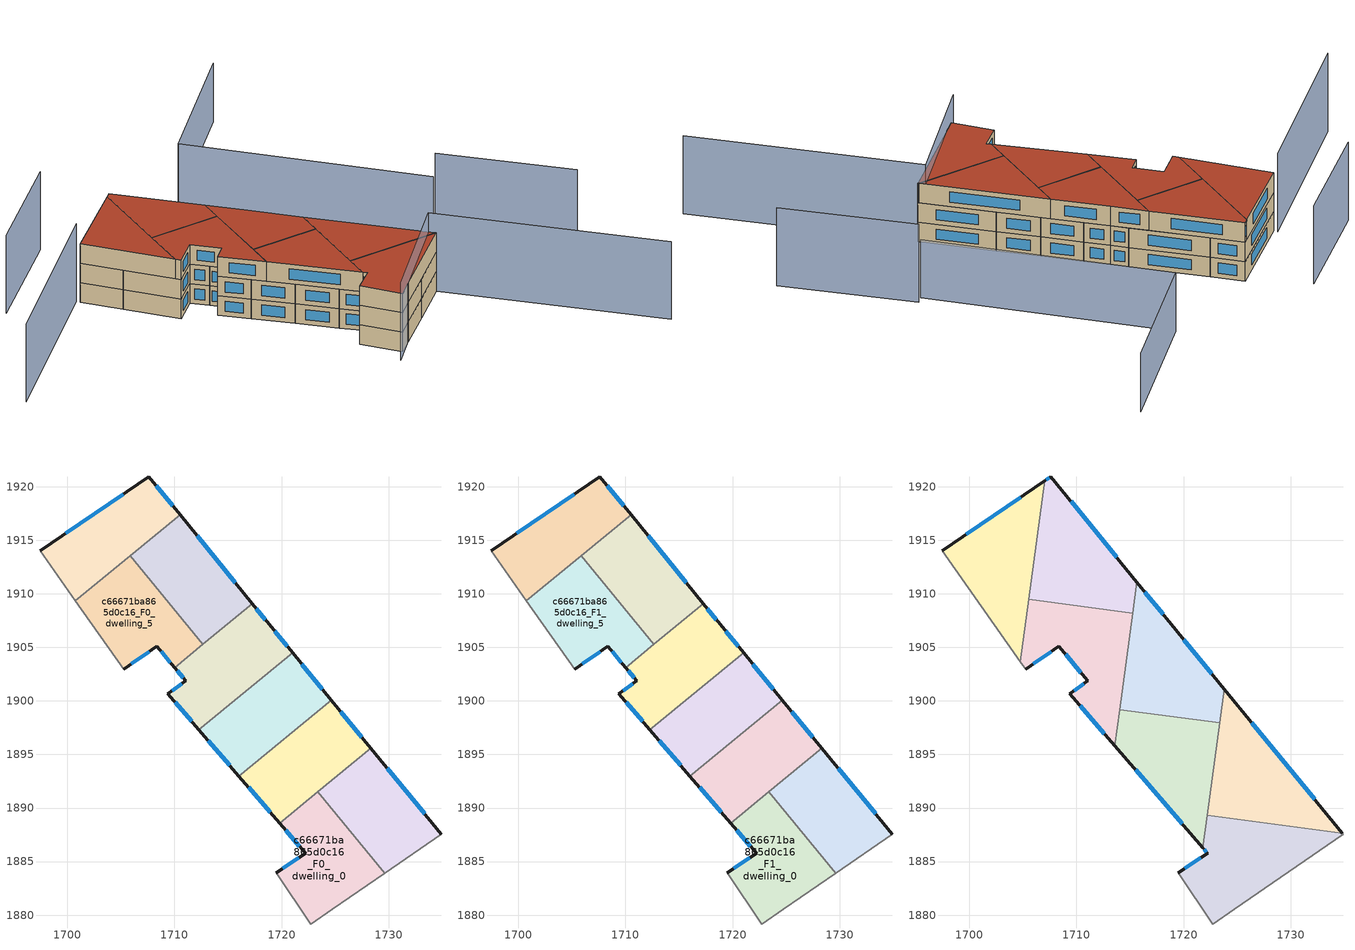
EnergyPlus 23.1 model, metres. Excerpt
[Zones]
c66671ba865d0c16_F0_dwelling_0
 floor ground (EU_floor_Construction): 1723.39,1891.51 1729.61,1883.93 1724.73,1880.56 1722.7,1879.14 1719.48,1883.96 1722.23,1885.77 1719.81,1888.58 z0
 wall outside (EU_wall_Construction): 1719.81,1888.58 1722.23,1885.77 1719.48,1883.96 z0:3
 wall to c66671ba865d0c16_F0_dwelling_1 (EU_wall_Construction): 1729.61,1883.93 1723.39,1891.51 z0:3
 wall adiabatic (EU_wall_Construction): 1719.48,1883.96 1722.7,1879.14 1724.73,1880.56 1729.61,1883.93 z0:3
 wall to c66671ba865d0c16_F0_dwelling_2 (EU_wall_Construction): 1723.39,1891.51 1719.81,1888.58 z0:3
 window (EU_Window_Construction): 1721.59,1885.35 1720.12,1884.39 / 1720.38,1887.92 1721.67,1886.43 z0.7:2.3
c66671ba865d0c16_F0_dwelling_1
 floor ground (EU_floor_Construction): 1728.33,1895.57 1734.88,1887.57 1729.61,1883.93 1723.39,1891.51 z0
 wall outside (EU_wall_Construction): 1734.88,1887.57 1728.33,1895.57 z0:3
 wall adiabatic (EU_wall_Construction): 1729.61,1883.93 1734.88,1887.57 z0:3
 wall to c66671ba865d0c16_F0_dwelling_2 (EU_wall_Construction): 1728.33,1895.57 1723.39,1891.51 z0:3
 window (EU_Window_Construction): 1733.34,1889.45 1729.87,1893.69 z0.7:2.3
c66671ba865d0c16_F0_dwelling_2
 floor ground (EU_floor_Construction): 1724.66,1900.05 1728.33,1895.57 1719.81,1888.58 1716.02,1892.97 z0
 wall outside (EU_wall_Construction): 1728.33,1895.57 1724.66,1900.05 / 1716.02,1892.97 1719.81,1888.58 z0:3
 wall to c66671ba865d0c16_F0_dwelling_3 (EU_wall_Construction): 1724.66,1900.05 1716.02,1892.97 z0:3
 window (EU_Window_Construction): 1727.47,1896.62 1725.52,1899 / 1716.91,1891.94 1718.92,1889.61 z0.7:2.3
c66671ba865d0c16_F0_dwelling_3
 floor ground (EU_floor_Construction): 1721.03,1904.48 1724.66,1900.05 1716.02,1892.97 1712.28,1897.31 z0
 wall outside (EU_wall_Construction): 1724.66,1900.05 1721.03,1904.48 / 1712.28,1897.31 1716.02,1892.97 z0:3
 wall to c66671ba865d0c16_F0_dwelling_4 (EU_wall_Construction): 1721.03,1904.48 1712.28,1897.31 z0:3
 window (EU_Window_Construction): 1723.8,1901.09 1721.88,1903.44 / 1713.16,1896.29 1715.14,1893.99 z0.7:2.3
c66671ba865d0c16_F0_dwelling_4
 floor ground (EU_floor_Construction): 1718.85,1907.14 1721.03,1904.48 1712.28,1897.31 1709.38,1900.67 1711.04,1901.88 1710.01,1903.11 1717.28,1909.07 z0
 wall outside (EU_wall_Construction): 1710.01,1903.11 1711.04,1901.88 1709.38,1900.67 1712.28,1897.31 / 1721.03,1904.48 1718.85,1907.14 1717.28,1909.07 z0:3
 wall to c66671ba865d0c16_F0_dwelling_6 (EU_wall_Construction): 1717.28,1909.07 1712.64,1905.27 z0:3
 wall to c66671ba865d0c16_F0_dwelling_5 (EU_wall_Construction): 1712.64,1905.27 1710.01,1903.11 z0:3
 window (EU_Window_Construction): 1710.06,1899.88 1711.6,1898.1 / 1710.65,1901.6 1709.77,1900.95 / 1710.25,1902.82 1710.8,1902.17 / 1718.48,1907.59 1717.65,1908.62 / 1720.52,1905.11 1719.36,1906.51 z0.7:2.3
c66671ba865d0c16_F0_dwelling_5
 floor ground (EU_floor_Construction): 1705.86,1913.54 1712.64,1905.27 1710.01,1903.11 1708.35,1905.09 1705.25,1902.94 1700.74,1909.34 z0
 wall outside (EU_wall_Construction): 1705.25,1902.94 1708.35,1905.09 1710.01,1903.11 z0:3
 wall adiabatic (EU_wall_Construction): 1700.74,1909.34 1705.25,1902.94 z0:3
 wall to c66671ba865d0c16_F0_dwelling_6 (EU_wall_Construction): 1712.64,1905.27 1705.86,1913.54 z0:3
 wall to c66671ba865d0c16_F0_dwelling_7 (EU_wall_Construction): 1705.86,1913.54 1700.74,1909.34 z0:3
 window (EU_Window_Construction): 1708.74,1904.62 1709.62,1903.57 / 1705.98,1903.44 1707.62,1904.58 z0.7:2.3
c66671ba865d0c16_F0_dwelling_6
 floor ground (EU_floor_Construction): 1710.52,1917.36 1717.28,1909.07 1712.64,1905.27 1705.86,1913.54 z0
 wall outside (EU_wall_Construction): 1717.28,1909.07 1710.52,1917.36 z0:3
 wall to c66671ba865d0c16_F0_dwelling_7 (EU_wall_Construction): 1710.52,1917.36 1705.86,1913.54 z0:3
 window (EU_Window_Construction): 1715.69,1911.02 1712.11,1915.41 z0.7:2.3
c66671ba865d0c16_F0_dwelling_7
 floor ground (EU_floor_Construction): 1707.61,1920.93 1710.52,1917.36 1700.74,1909.34 1697.45,1914.03 z0
 wall outside (EU_wall_Construction): 1710.52,1917.36 1707.61,1920.93 1697.45,1914.03 z0:3
 wall adiabatic (EU_wall_Construction): 1697.45,1914.03 1700.74,1909.34 z0:3
 window (EU_Window_Construction): 1705.23,1919.31 1699.83,1915.65 / 1709.84,1918.2 1708.3,1920.09 z0.7:2.3
c66671ba865d0c16_F1_dwelling_0
 floor to c66671ba865d0c16_F0_dwelling_0 (EU_floor_Construction): 1723.39,1891.51 1729.61,1883.93 1724.73,1880.56 1722.7,1879.14 1719.48,1883.96 1722.23,1885.77 1719.81,1888.58 z3
 wall outside (EU_wall_Construction): 1719.81,1888.58 1722.23,1885.77 1719.48,1883.96 z3:6
 wall to c66671ba865d0c16_F1_dwelling_1 (EU_wall_Construction): 1729.61,1883.93 1723.39,1891.51 z3:6
 wall adiabatic (EU_wall_Construction): 1719.48,1883.96 1722.7,1879.14 1724.73,1880.56 1729.61,1883.93 z3:6
 wall to c66671ba865d0c16_F1_dwelling_2 (EU_wall_Construction): 1723.39,1891.51 1719.81,1888.58 z3:6
 window (EU_Window_Construction): 1721.59,1885.35 1720.12,1884.39 / 1720.38,1887.92 1721.67,1886.43 z3.7:5.3
c66671ba865d0c16_F1_dwelling_1
 floor to c66671ba865d0c16_F0_dwelling_1 (EU_floor_Construction): 1728.33,1895.57 1734.88,1887.57 1729.61,1883.93 1723.39,1891.51 z3
 wall outside (EU_wall_Construction): 1734.88,1887.57 1728.33,1895.57 z3:6
 wall adiabatic (EU_wall_Construction): 1729.61,1883.93 1734.88,1887.57 z3:6
 wall to c66671ba865d0c16_F1_dwelling_2 (EU_wall_Construction): 1728.33,1895.57 1723.39,1891.51 z3:6
 window (EU_Window_Construction): 1733.34,1889.45 1729.87,1893.69 z3.7:5.3
c66671ba865d0c16_F1_dwelling_2
 floor to c66671ba865d0c16_F0_dwelling_2 (EU_floor_Construction): 1724.66,1900.05 1728.33,1895.57 1719.81,1888.58 1716.02,1892.97 z3
 wall outside (EU_wall_Construction): 1728.33,1895.57 1724.66,1900.05 / 1716.02,1892.97 1719.81,1888.58 z3:6
 wall to c66671ba865d0c16_F1_dwelling_3 (EU_wall_Construction): 1724.66,1900.05 1716.02,1892.97 z3:6
 window (EU_Window_Construction): 1727.47,1896.62 1725.52,1899 / 1716.91,1891.94 1718.92,1889.61 z3.7:5.3
c66671ba865d0c16_F1_dwelling_3
 floor to c66671ba865d0c16_F0_dwelling_3 (EU_floor_Construction): 1721.03,1904.48 1724.66,1900.05 1716.02,1892.97 1712.28,1897.31 z3
 wall outside (EU_wall_Construction): 1724.66,1900.05 1721.03,1904.48 / 1712.28,1897.31 1716.02,1892.97 z3:6
 wall to c66671ba865d0c16_F1_dwelling_4 (EU_wall_Construction): 1721.03,1904.48 1712.28,1897.31 z3:6
 window (EU_Window_Construction): 1723.8,1901.09 1721.88,1903.44 / 1713.16,1896.29 1715.14,1893.99 z3.7:5.3
c66671ba865d0c16_F1_dwelling_4
 floor to c66671ba865d0c16_F0_dwelling_4 (EU_floor_Construction): 1718.85,1907.14 1721.03,1904.48 1712.28,1897.31 1709.38,1900.67 1711.04,1901.88 1710.01,1903.11 1717.28,1909.07 z3
 wall outside (EU_wall_Construction): 1710.01,1903.11 1711.04,1901.88 1709.38,1900.67 1712.28,1897.31 / 1721.03,1904.48 1718.85,1907.14 1717.28,1909.07 z3:6
 wall to c66671ba865d0c16_F1_dwelling_6 (EU_wall_Construction): 1717.28,1909.07 1712.64,1905.27 z3:6
 wall to c66671ba865d0c16_F1_dwelling_5 (EU_wall_Construction): 1712.64,1905.27 1710.01,1903.11 z3:6
 window (EU_Window_Construction): 1710.06,1899.88 1711.6,1898.1 / 1710.65,1901.6 1709.77,1900.95 / 1710.25,1902.82 1710.8,1902.17 / 1718.48,1907.59 1717.65,1908.62 / 1720.52,1905.11 1719.36,1906.51 z3.7:5.3
c66671ba865d0c16_F1_dwelling_5
 floor to c66671ba865d0c16_F0_dwelling_5 (EU_floor_Construction): 1705.86,1913.54 1712.64,1905.27 1710.01,1903.11 1708.35,1905.09 1705.25,1902.94 1700.74,1909.34 z3
 wall outside (EU_wall_Construction): 1705.25,1902.94 1708.35,1905.09 1710.01,1903.11 z3:6
 wall adiabatic (EU_wall_Construction): 1700.74,1909.34 1705.25,1902.94 z3:6
 wall to c66671ba865d0c16_F1_dwelling_6 (EU_wall_Construction): 1712.64,1905.27 1705.86,1913.54 z3:6
 wall to c66671ba865d0c16_F1_dwelling_7 (EU_wall_Construction): 1705.86,1913.54 1700.74,1909.34 z3:6
 window (EU_Window_Construction): 1708.74,1904.62 1709.62,1903.57 / 1705.98,1903.44 1707.62,1904.58 z3.7:5.3
c66671ba865d0c16_F1_dwelling_6
 floor to c66671ba865d0c16_F0_dwelling_6 (EU_floor_Construction): 1710.52,1917.36 1717.28,1909.07 1712.64,1905.27 1705.86,1913.54 z3
 wall outside (EU_wall_Construction): 1717.28,1909.07 1710.52,1917.36 z3:6
 wall to c66671ba865d0c16_F1_dwelling_7 (EU_wall_Construction): 1710.52,1917.36 1705.86,1913.54 z3:6
 window (EU_Window_Construction): 1715.69,1911.02 1712.11,1915.41 z3.7:5.3
c66671ba865d0c16_F1_dwelling_7
 floor to c66671ba865d0c16_F0_dwelling_7 (EU_floor_Construction): 1707.61,1920.93 1710.52,1917.36 1700.74,1909.34 1697.45,1914.03 z3
 wall outside (EU_wall_Construction): 1710.52,1917.36 1707.61,1920.93 1697.45,1914.03 z3:6
 wall adiabatic (EU_wall_Construction): 1697.45,1914.03 1700.74,1909.34 z3:6
 window (EU_Window_Construction): 1705.23,1919.31 1699.83,1915.65 / 1709.84,1918.2 1708.3,1920.09 z3.7:5.3
c66671ba865d0c16_F2_dwelling_0
 floor to c66671ba865d0c16_F1_dwelling_0 (EU_floor_Construction): 1725.54,1888.89 1729.61,1883.93 1724.73,1880.56 1722.7,1879.14 1719.48,1883.96 1722.23,1885.77 1721.8,1886.27 1722.21,1889.33 z6
 floor to c66671ba865d0c16_F1_dwelling_1 (EU_floor_Construction): 1734.82,1887.65 1734.88,1887.57 1729.61,1883.93 1725.54,1888.89 z6
 wall outside (EU_wall_Construction): 1721.8,1886.27 1722.23,1885.77 1719.48,1883.96 z6:9
 wall to c66671ba865d0c16_F2_dwelling_1 (EU_wall_Construction): 1734.82,1887.64 1722.21,1889.33 z6:9
 wall adiabatic (EU_wall_Construction): 1719.48,1883.96 1722.7,1879.14 1724.73,1880.56 1734.88,1887.57 1734.82,1887.64 z6:9
 wall to c66671ba865d0c16_F2_dwelling_2 (EU_wall_Construction): 1722.21,1889.33 1721.8,1886.27 z6:9
 window (EU_Window_Construction): 1721.59,1885.35 1720.12,1884.39 / 1721.9,1886.15 1722.13,1885.89 z6.7:8.3
 roof outside (EU_roof_Construction): 1734.88,1887.57 1734.82,1887.64 1722.21,1889.33 1721.8,1886.27 1722.23,1885.77 1719.48,1883.96 1722.7,1879.14 1724.73,1880.56 z9
c66671ba865d0c16_F2_dwelling_1
 floor to c66671ba865d0c16_F1_dwelling_1 (EU_floor_Construction): 1728.33,1895.57 1734.82,1887.65 1725.54,1888.89 1723.39,1891.51 z6
 floor to c66671ba865d0c16_F1_dwelling_2 (EU_floor_Construction): 1724.66,1900.05 1728.33,1895.57 1722.4,1890.7 1723.53,1899.13 z6
 floor to c66671ba865d0c16_F1_dwelling_0 (EU_floor_Construction): 1723.39,1891.51 1725.54,1888.89 1722.21,1889.33 1722.4,1890.7 z6
 floor to c66671ba865d0c16_F1_dwelling_3 (EU_floor_Construction): 1723.79,1901.11 1724.66,1900.05 1723.53,1899.13 z6
 wall outside (EU_wall_Construction): 1734.82,1887.64 1723.79,1901.11 z6:9
 wall to c66671ba865d0c16_F2_dwelling_3 (EU_wall_Construction): 1723.79,1901.11 1723.37,1897.94 z6:9
 wall to c66671ba865d0c16_F2_dwelling_2 (EU_wall_Construction): 1723.37,1897.94 1722.21,1889.34 z6:9
 window (EU_Window_Construction): 1732.23,1890.81 1726.38,1897.95 z6.7:8.3
 roof outside (EU_roof_Construction): 1734.82,1887.64 1723.79,1901.11 1722.21,1889.33 z9
c66671ba865d0c16_F2_dwelling_2
 floor to c66671ba865d0c16_F1_dwelling_2 (EU_floor_Construction): 1723.37,1897.94 1722.4,1890.7 1719.81,1888.58 1716.02,1892.97 1722.26,1898.09 z6
 floor to c66671ba865d0c16_F1_dwelling_0 (EU_floor_Construction): 1722.4,1890.7 1721.8,1886.27 1719.81,1888.58 z6
 floor to c66671ba865d0c16_F1_dwelling_3 (EU_floor_Construction): 1722.26,1898.09 1716.02,1892.97 1713.58,1895.8 1713.97,1898.69 1714.5,1899.13 z6
 floor to c66671ba865d0c16_F1_dwelling_4 (EU_floor_Construction): 1714.5,1899.13 1713.97,1898.69 1714.04,1899.19 z6
 wall outside (EU_wall_Construction): 1713.58,1895.8 1721.8,1886.27 z6:9
 wall to c66671ba865d0c16_F2_dwelling_3 (EU_wall_Construction): 1723.37,1897.94 1714.04,1899.19 z6:9
 wall to c66671ba865d0c16_F2_dwelling_4 (EU_wall_Construction): 1714.04,1899.19 1713.58,1895.8 z6:9
 window (EU_Window_Construction): 1715.51,1893.56 1719.87,1888.51 z6.7:8.3
 roof outside (EU_roof_Construction): 1721.8,1886.27 1723.37,1897.94 1714.04,1899.19 1713.58,1895.8 z9
c66671ba865d0c16_F2_dwelling_3
 floor to c66671ba865d0c16_F1_dwelling_3 (EU_floor_Construction): 1721.03,1904.48 1723.79,1901.11 1723.53,1899.13 1722.26,1898.09 1714.5,1899.13 z6
 floor to c66671ba865d0c16_F1_dwelling_4 (EU_floor_Construction): 1718.85,1907.14 1721.03,1904.48 1714.5,1899.13 1714.04,1899.19 1715.13,1907.31 1717.28,1909.07 z6
 floor to c66671ba865d0c16_F1_dwelling_2 (EU_floor_Construction): 1723.53,1899.13 1723.37,1897.94 1722.26,1898.09 z6
 floor to c66671ba865d0c16_F1_dwelling_6 (EU_floor_Construction): 1715.63,1911.09 1717.28,1909.07 1715.13,1907.31 z6
 wall outside (EU_wall_Construction): 1723.79,1901.11 1718.85,1907.14 1715.63,1911.09 z6:9
 wall to c66671ba865d0c16_F2_dwelling_5 (EU_wall_Construction): 1715.63,1911.09 1715.24,1908.17 z6:9
 wall to c66671ba865d0c16_F2_dwelling_4 (EU_wall_Construction): 1715.24,1908.17 1714.04,1899.19 z6:9
 window (EU_Window_Construction): 1718.1,1908.07 1716.39,1910.16 / 1722.63,1902.52 1720.01,1905.72 z6.7:8.3
 roof outside (EU_roof_Construction): 1723.37,1897.94 1723.79,1901.11 1718.85,1907.14 1715.63,1911.09 1714.04,1899.19 z9
c66671ba865d0c16_F2_dwelling_4
 floor to c66671ba865d0c16_F1_dwelling_4 (EU_floor_Construction): 1715.12,1907.3 1713.97,1898.69 1712.28,1897.31 1709.38,1900.67 1711.04,1901.88 1710.01,1903.11 z6
 floor to c66671ba865d0c16_F1_dwelling_5 (EU_floor_Construction): 1709.64,1908.92 1712.64,1905.27 1710.01,1903.11 1708.35,1905.09 1705.25,1902.94 1704.76,1903.64 1705.54,1909.47 z6
 floor to c66671ba865d0c16_F1_dwelling_6 (EU_floor_Construction): 1715.24,1908.17 1715.12,1907.31 1712.64,1905.27 1709.64,1908.92 z6
 floor to c66671ba865d0c16_F1_dwelling_3 (EU_floor_Construction): 1713.97,1898.69 1713.58,1895.8 1712.28,1897.31 z6
 wall outside (EU_wall_Construction): 1705.25,1902.94 1708.35,1905.09 1711.04,1901.88 1709.38,1900.67 1713.58,1895.8 z6:9
 wall to c66671ba865d0c16_F2_dwelling_5 (EU_wall_Construction): 1715.24,1908.17 1705.54,1909.47 z6:9
 wall adiabatic (EU_wall_Construction): 1704.76,1903.64 1705.25,1902.94 z6:9
 wall to c66671ba865d0c16_F2_dwelling_6 (EU_wall_Construction): 1705.54,1909.47 1704.76,1903.64 z6:9
 window (EU_Window_Construction): 1710.37,1899.52 1712.6,1896.94 / 1710.65,1901.6 1709.77,1900.95 / 1708.98,1904.33 1710.41,1902.64 / 1705.98,1903.44 1707.62,1904.58 z6.7:8.3
 roof outside (EU_roof_Construction): 1713.58,1895.8 1715.24,1908.17 1705.54,1909.47 1704.76,1903.64 1705.25,1902.94 1708.35,1905.09 1711.04,1901.88 1709.38,1900.67 z9
c66671ba865d0c16_F2_dwelling_5
 floor to c66671ba865d0c16_F1_dwelling_6 (EU_floor_Construction): 1710.52,1917.36 1715.63,1911.09 1715.24,1908.17 1709.64,1908.92 1706.05,1913.3 1706.11,1913.74 z6
 floor to c66671ba865d0c16_F1_dwelling_7 (EU_floor_Construction): 1707.61,1920.93 1710.52,1917.36 1706.11,1913.74 1707.02,1920.53 z6
 floor to c66671ba865d0c16_F1_dwelling_5 (EU_floor_Construction): 1706.05,1913.3 1709.64,1908.92 1705.54,1909.47 z6
 wall outside (EU_wall_Construction): 1715.63,1911.09 1707.61,1920.93 1707.02,1920.53 z6:9
 wall to c66671ba865d0c16_F2_dwelling_6 (EU_wall_Construction): 1707.02,1920.53 1705.54,1909.47 z6:9
 window (EU_Window_Construction): 1713.75,1913.4 1709.5,1918.62 / 1707.48,1920.83 1707.16,1920.62 z6.7:8.3
 roof outside (EU_roof_Construction): 1715.24,1908.17 1715.63,1911.09 1707.61,1920.93 1707.02,1920.53 1705.54,1909.47 z9
c66671ba865d0c16_F2_dwelling_6
 floor to c66671ba865d0c16_F1_dwelling_7 (EU_floor_Construction): 1707.02,1920.53 1706.11,1913.74 1700.74,1909.34 1697.45,1914.03 z6
 floor to c66671ba865d0c16_F1_dwelling_5 (EU_floor_Construction): 1705.86,1913.53 1706.05,1913.3 1704.76,1903.64 1700.74,1909.34 z6
 floor to c66671ba865d0c16_F1_dwelling_6 (EU_floor_Construction): 1706.11,1913.74 1706.05,1913.3 1705.86,1913.53 z6
 wall outside (EU_wall_Construction): 1707.02,1920.53 1697.45,1914.03 z6:9
 wall adiabatic (EU_wall_Construction): 1697.45,1914.03 1704.76,1903.64 z6:9
 window (EU_Window_Construction): 1704.77,1919 1699.69,1915.56 z6.7:8.3
 roof outside (EU_roof_Construction): 1704.76,1903.64 1707.02,1920.53 1697.45,1914.03 z9
shading: 1721.27,1877.73 1734.24,1888.35 / 1734.24,1888.35 1754.48,1863.63 / 1755.49,1884.33 1743.53,1898.7 / 1677.5,1900.09 1697.1,1914.49 / 1701.04,1926.87 1688.37,1917.97 z0:12; 1742.77,1898.09 1721.89,1924.53 / 1721.89,1924.53 1737.08,1936.52 z0:9
[Building]
EU S2 Campaign: North Axis=0; Terrain=City; Solar Distribution=FullExterior
[Site:Location]
Budapest.Ferenc.Liszt.Intl.AP: Latitude=47.437; Longitude=19.256; Time Zone=1; Elevation=185
[SizingPeriod:WeatherFileDays]
AnnualSizingPeriod: Begin Month=1; Begin Day of Month=1; End Month=12; End Day of Month=31; Day of Week for Start Day=Monday; Use Weather File Daylight Saving Period=No; Use Weather File Rain and Snow Indicators=No
[MATERIAL]
EU_InternalMass_Material: Roughness=MediumRough; Thickness=0.1; Conductivity=1; Density=1800; Specific Heat=900; Thermal Absorptance=0.9; Solar Absorptance=0.7; Visible Absorptance=0.7
[MATERIAL:NOMASS] Roughness=MediumRough; Thermal Absorptance=0.9; Solar Absorptance=0.7; Visible Absorptance=0.7
Name | Thermal Resistance
EU_wall_NoMass | 0.832559
EU_roof_NoMass | 1.39638
EU_floor_NoMass | 0.872794
[WINDOWMATERIAL:SIMPLEGLAZINGSYSTEM]
EU_Window_SimpleGlazing: UFactor=2.79869; Solar Heat Gain Coefficient=0.75; Visible Transmittance=0.75
[CONSTRUCTION]
EU_wall_Construction: EU_wall_NoMass
EU_roof_Construction: EU_roof_NoMass
EU_floor_Construction: EU_floor_NoMass
EU_Window_Construction: EU_Window_SimpleGlazing
EU_InternalMass_Construction: EU_InternalMass_Material
[ZONE] Type=1; Multiplier=1; Ceiling Height=autocalculate; Floor Area=autocalculate; Part of Total Floor Area=Yes
Name | Volume
c66671ba865d0c16_F0_dwelling_0; c66671ba865d0c16_F1_dwelling_0 | 192.992
c66671ba865d0c16_F2_dwelling_0 | 226.568
c66671ba865d0c16_F0_dwelling_1; c66671ba865d0c16_F1_dwelling_1 | 193.004
c66671ba865d0c16_F2_dwelling_1 | 226.547
c66671ba865d0c16_F0_dwelling_2; c66671ba865d0c16_F1_dwelling_2 | 193.006
c66671ba865d0c16_F2_dwelling_2 | 214.579
c66671ba865d0c16_F0_dwelling_3; c66671ba865d0c16_F1_dwelling_3 | 193.012
c66671ba865d0c16_F2_dwelling_3 | 214.555
c66671ba865d0c16_F0_dwelling_4; c66671ba865d0c16_F1_dwelling_4 | 192.987
c66671ba865d0c16_F2_dwelling_4 | 220.551
c66671ba865d0c16_F0_dwelling_5; c66671ba865d0c16_F1_dwelling_5 | 192.979
c66671ba865d0c16_F2_dwelling_5 | 220.57
c66671ba865d0c16_F0_dwelling_6; c66671ba865d0c16_F1_dwelling_6; c66671ba865d0c16_F0_dwelling_7; c66671ba865d0c16_F1_dwelling_7 | 192.988
c66671ba865d0c16_F2_dwelling_6 | 220.567
[INTERNALMASS] Construction=EU_InternalMass_Construction
Name | Zone or ZoneList | Surface Area
c66671ba865d0c16_F0_dwelling_0_EU_InternalMass | c66671ba865d0c16_F0_dwelling_0 | 64.3307
c66671ba865d0c16_F0_dwelling_1_EU_InternalMass | c66671ba865d0c16_F0_dwelling_1 | 64.3341
c66671ba865d0c16_F0_dwelling_2_EU_InternalMass | c66671ba865d0c16_F0_dwelling_2 | 64.3354
c66671ba865d0c16_F0_dwelling_3_EU_InternalMass | c66671ba865d0c16_F0_dwelling_3 | 64.3376
c66671ba865d0c16_F0_dwelling_4_EU_InternalMass | c66671ba865d0c16_F0_dwelling_4 | 64.329
c66671ba865d0c16_F0_dwelling_5_EU_InternalMass | c66671ba865d0c16_F0_dwelling_5 | 64.328
c66671ba865d0c16_F0_dwelling_6_EU_InternalMass | c66671ba865d0c16_F0_dwelling_6 | 64.332
c66671ba865d0c16_F0_dwelling_7_EU_InternalMass | c66671ba865d0c16_F0_dwelling_7 | 64.3296
c66671ba865d0c16_F1_dwelling_0_EU_InternalMass | c66671ba865d0c16_F1_dwelling_0 | 64.3307
c66671ba865d0c16_F1_dwelling_1_EU_InternalMass | c66671ba865d0c16_F1_dwelling_1 | 64.3341
c66671ba865d0c16_F1_dwelling_2_EU_InternalMass | c66671ba865d0c16_F1_dwelling_2 | 64.3354
c66671ba865d0c16_F1_dwelling_3_EU_InternalMass | c66671ba865d0c16_F1_dwelling_3 | 64.3376
c66671ba865d0c16_F1_dwelling_4_EU_InternalMass | c66671ba865d0c16_F1_dwelling_4 | 64.329
c66671ba865d0c16_F1_dwelling_5_EU_InternalMass | c66671ba865d0c16_F1_dwelling_5 | 64.328
c66671ba865d0c16_F1_dwelling_6_EU_InternalMass | c66671ba865d0c16_F1_dwelling_6 | 64.332
c66671ba865d0c16_F1_dwelling_7_EU_InternalMass | c66671ba865d0c16_F1_dwelling_7 | 64.3296
c66671ba865d0c16_F2_dwelling_0_EU_InternalMass | c66671ba865d0c16_F2_dwelling_0 | 75.521
c66671ba865d0c16_F2_dwelling_1_EU_InternalMass | c66671ba865d0c16_F2_dwelling_1 | 75.5148
c66671ba865d0c16_F2_dwelling_2_EU_InternalMass | c66671ba865d0c16_F2_dwelling_2 | 71.5292
c66671ba865d0c16_F2_dwelling_3_EU_InternalMass | c66671ba865d0c16_F2_dwelling_3 | 71.5182
c66671ba865d0c16_F2_dwelling_4_EU_InternalMass | c66671ba865d0c16_F2_dwelling_4 | 73.5172
c66671ba865d0c16_F2_dwelling_5_EU_InternalMass | c66671ba865d0c16_F2_dwelling_5 | 73.5236
c66671ba865d0c16_F2_dwelling_6_EU_InternalMass | c66671ba865d0c16_F2_dwelling_6 | 73.5222
[OTHEREQUIPMENT] Fuel Type=Electricity; Design Level Calculation Method=Watts/Area; Power per Zone Floor Area=1; Fraction Latent=0; Fraction Radiant=0; Fraction Lost=0; Carbon Dioxide Generation Rate=0; EndUse Subcategory=EU_Step8_InternalGains
Name | Zone or ZoneList or Space or SpaceList | Schedule
EU_Step8_InternalGain_c66671ba865d0c16_F0_dwelling_0_f000 | c66671ba865d0c16_F0_dwelling_0 | EU_Step8_GainSchedule_c66671ba865d0c16_F0_dwelling_0_f000
EU_Step8_InternalGain_c66671ba865d0c16_F0_dwelling_1_f000 | c66671ba865d0c16_F0_dwelling_1 | EU_Step8_GainSchedule_c66671ba865d0c16_F0_dwelling_1_f000
EU_Step8_InternalGain_c66671ba865d0c16_F0_dwelling_2_f000 | c66671ba865d0c16_F0_dwelling_2 | EU_Step8_GainSchedule_c66671ba865d0c16_F0_dwelling_2_f000
EU_Step8_InternalGain_c66671ba865d0c16_F0_dwelling_3_f000 | c66671ba865d0c16_F0_dwelling_3 | EU_Step8_GainSchedule_c66671ba865d0c16_F0_dwelling_3_f000
EU_Step8_InternalGain_c66671ba865d0c16_F0_dwelling_4_f000 | c66671ba865d0c16_F0_dwelling_4 | EU_Step8_GainSchedule_c66671ba865d0c16_F0_dwelling_4_f000
EU_Step8_InternalGain_c66671ba865d0c16_F0_dwelling_5_f000 | c66671ba865d0c16_F0_dwelling_5 | EU_Step8_GainSchedule_c66671ba865d0c16_F0_dwelling_5_f000
EU_Step8_InternalGain_c66671ba865d0c16_F0_dwelling_6_f000 | c66671ba865d0c16_F0_dwelling_6 | EU_Step8_GainSchedule_c66671ba865d0c16_F0_dwelling_6_f000
EU_Step8_InternalGain_c66671ba865d0c16_F0_dwelling_7_f000 | c66671ba865d0c16_F0_dwelling_7 | EU_Step8_GainSchedule_c66671ba865d0c16_F0_dwelling_7_f000
EU_Step8_InternalGain_c66671ba865d0c16_F1_dwelling_0_f000 | c66671ba865d0c16_F1_dwelling_0 | EU_Step8_GainSchedule_c66671ba865d0c16_F1_dwelling_0_f000
EU_Step8_InternalGain_c66671ba865d0c16_F1_dwelling_1_f000 | c66671ba865d0c16_F1_dwelling_1 | EU_Step8_GainSchedule_c66671ba865d0c16_F1_dwelling_1_f000
EU_Step8_InternalGain_c66671ba865d0c16_F1_dwelling_2_f000 | c66671ba865d0c16_F1_dwelling_2 | EU_Step8_GainSchedule_c66671ba865d0c16_F1_dwelling_2_f000
EU_Step8_InternalGain_c66671ba865d0c16_F1_dwelling_3_f000 | c66671ba865d0c16_F1_dwelling_3 | EU_Step8_GainSchedule_c66671ba865d0c16_F1_dwelling_3_f000
EU_Step8_InternalGain_c66671ba865d0c16_F1_dwelling_4_f000 | c66671ba865d0c16_F1_dwelling_4 | EU_Step8_GainSchedule_c66671ba865d0c16_F1_dwelling_4_f000
EU_Step8_InternalGain_c66671ba865d0c16_F1_dwelling_5_f000 | c66671ba865d0c16_F1_dwelling_5 | EU_Step8_GainSchedule_c66671ba865d0c16_F1_dwelling_5_f000
EU_Step8_InternalGain_c66671ba865d0c16_F1_dwelling_6_f000 | c66671ba865d0c16_F1_dwelling_6 | EU_Step8_GainSchedule_c66671ba865d0c16_F1_dwelling_6_f000
EU_Step8_InternalGain_c66671ba865d0c16_F1_dwelling_7_f000 | c66671ba865d0c16_F1_dwelling_7 | EU_Step8_GainSchedule_c66671ba865d0c16_F1_dwelling_7_f000
EU_Step8_InternalGain_c66671ba865d0c16_F2_dwelling_0_f000 | c66671ba865d0c16_F2_dwelling_0 | EU_Step8_GainSchedule_c66671ba865d0c16_F2_dwelling_0_f000
EU_Step8_InternalGain_c66671ba865d0c16_F2_dwelling_1_f000 | c66671ba865d0c16_F2_dwelling_1 | EU_Step8_GainSchedule_c66671ba865d0c16_F2_dwelling_1_f000
EU_Step8_InternalGain_c66671ba865d0c16_F2_dwelling_2_f000 | c66671ba865d0c16_F2_dwelling_2 | EU_Step8_GainSchedule_c66671ba865d0c16_F2_dwelling_2_f000
EU_Step8_InternalGain_c66671ba865d0c16_F2_dwelling_3_f000 | c66671ba865d0c16_F2_dwelling_3 | EU_Step8_GainSchedule_c66671ba865d0c16_F2_dwelling_3_f000
EU_Step8_InternalGain_c66671ba865d0c16_F2_dwelling_4_f000 | c66671ba865d0c16_F2_dwelling_4 | EU_Step8_GainSchedule_c66671ba865d0c16_F2_dwelling_4_f000
EU_Step8_InternalGain_c66671ba865d0c16_F2_dwelling_5_f000 | c66671ba865d0c16_F2_dwelling_5 | EU_Step8_GainSchedule_c66671ba865d0c16_F2_dwelling_5_f000
EU_Step8_InternalGain_c66671ba865d0c16_F2_dwelling_6_f000 | c66671ba865d0c16_F2_dwelling_6 | EU_Step8_GainSchedule_c66671ba865d0c16_F2_dwelling_6_f000
[ZONEVENTILATION:DESIGNFLOWRATE] Schedule=EU_AlwaysOn; Design Flow Rate Calculation Method=AirChanges/Hour; Air Changes per Hour=0.475469; Ventilation Type=Natural; Fan Pressure Rise=0; Fan Total Efficiency=1; Constant Term Coefficient=1; Temperature Term Coefficient=0; Velocity Term Coefficient=0; Velocity Squared Term Coefficient=0; Minimum Indoor Temperature=-100; Maximum Indoor Temperature=100; Delta Temperature=-100; Minimum Outdoor Temperature=-100; Maximum Outdoor Temperature=100; Maximum Wind Speed=40
Name | Zone or ZoneList or Space or SpaceList
EU_ConstantAir_c66671ba865d0c16_F0_dwelling_0 | c66671ba865d0c16_F0_dwelling_0
EU_ConstantAir_c66671ba865d0c16_F0_dwelling_1 | c66671ba865d0c16_F0_dwelling_1
EU_ConstantAir_c66671ba865d0c16_F0_dwelling_2 | c66671ba865d0c16_F0_dwelling_2
EU_ConstantAir_c66671ba865d0c16_F0_dwelling_3 | c66671ba865d0c16_F0_dwelling_3
EU_ConstantAir_c66671ba865d0c16_F0_dwelling_4 | c66671ba865d0c16_F0_dwelling_4
EU_ConstantAir_c66671ba865d0c16_F0_dwelling_5 | c66671ba865d0c16_F0_dwelling_5
EU_ConstantAir_c66671ba865d0c16_F0_dwelling_6 | c66671ba865d0c16_F0_dwelling_6
EU_ConstantAir_c66671ba865d0c16_F0_dwelling_7 | c66671ba865d0c16_F0_dwelling_7
EU_ConstantAir_c66671ba865d0c16_F1_dwelling_0 | c66671ba865d0c16_F1_dwelling_0
EU_ConstantAir_c66671ba865d0c16_F1_dwelling_1 | c66671ba865d0c16_F1_dwelling_1
EU_ConstantAir_c66671ba865d0c16_F1_dwelling_2 | c66671ba865d0c16_F1_dwelling_2
EU_ConstantAir_c66671ba865d0c16_F1_dwelling_3 | c66671ba865d0c16_F1_dwelling_3
EU_ConstantAir_c66671ba865d0c16_F1_dwelling_4 | c66671ba865d0c16_F1_dwelling_4
EU_ConstantAir_c66671ba865d0c16_F1_dwelling_5 | c66671ba865d0c16_F1_dwelling_5
EU_ConstantAir_c66671ba865d0c16_F1_dwelling_6 | c66671ba865d0c16_F1_dwelling_6
EU_ConstantAir_c66671ba865d0c16_F1_dwelling_7 | c66671ba865d0c16_F1_dwelling_7
EU_ConstantAir_c66671ba865d0c16_F2_dwelling_0 | c66671ba865d0c16_F2_dwelling_0
EU_ConstantAir_c66671ba865d0c16_F2_dwelling_1 | c66671ba865d0c16_F2_dwelling_1
EU_ConstantAir_c66671ba865d0c16_F2_dwelling_2 | c66671ba865d0c16_F2_dwelling_2
EU_ConstantAir_c66671ba865d0c16_F2_dwelling_3 | c66671ba865d0c16_F2_dwelling_3
EU_ConstantAir_c66671ba865d0c16_F2_dwelling_4 | c66671ba865d0c16_F2_dwelling_4
EU_ConstantAir_c66671ba865d0c16_F2_dwelling_5 | c66671ba865d0c16_F2_dwelling_5
EU_ConstantAir_c66671ba865d0c16_F2_dwelling_6 | c66671ba865d0c16_F2_dwelling_6
[HVACTEMPLATE:THERMOSTAT] Constant Heating Setpoint=20; Constant Cooling Setpoint=50
EU_HeatOnly_c66671ba865d0c16_F0_dwelling_0; EU_HeatOnly_c66671ba865d0c16_F0_dwelling_1; EU_HeatOnly_c66671ba865d0c16_F0_dwelling_2; EU_HeatOnly_c66671ba865d0c16_F0_dwelling_3; EU_HeatOnly_c66671ba865d0c16_F0_dwelling_4; EU_HeatOnly_c66671ba865d0c16_F0_dwelling_5; EU_HeatOnly_c66671ba865d0c16_F0_dwelling_6; EU_HeatOnly_c66671ba865d0c16_F0_dwelling_7; EU_HeatOnly_c66671ba865d0c16_F1_dwelling_0; EU_HeatOnly_c66671ba865d0c16_F1_dwelling_1; EU_HeatOnly_c66671ba865d0c16_F1_dwelling_2; EU_HeatOnly_c66671ba865d0c16_F1_dwelling_3; EU_HeatOnly_c66671ba865d0c16_F1_dwelling_4; EU_HeatOnly_c66671ba865d0c16_F1_dwelling_5; EU_HeatOnly_c66671ba865d0c16_F1_dwelling_6; EU_HeatOnly_c66671ba865d0c16_F1_dwelling_7; EU_HeatOnly_c66671ba865d0c16_F2_dwelling_0; EU_HeatOnly_c66671ba865d0c16_F2_dwelling_1; EU_HeatOnly_c66671ba865d0c16_F2_dwelling_2; EU_HeatOnly_c66671ba865d0c16_F2_dwelling_3; EU_HeatOnly_c66671ba865d0c16_F2_dwelling_4; EU_HeatOnly_c66671ba865d0c16_F2_dwelling_5; EU_HeatOnly_c66671ba865d0c16_F2_dwelling_6
[HVACTEMPLATE:ZONE:IDEALLOADSAIRSYSTEM] System Availability Schedule=EU_AlwaysOn; Maximum Heating Supply Air Temperature=50; Minimum Cooling Supply Air Temperature=13; Maximum Heating Supply Air Humidity Ratio=0.0156; Minimum Cooling Supply Air Humidity Ratio=0.0077; Heating Limit=NoLimit; Cooling Limit=NoLimit; Heating Availability Schedule=EU_AlwaysOn; Cooling Availability Schedule=EU_CoolingOff; Dehumidification Control Type=ConstantSensibleHeatRatio; Cooling Sensible Heat Ratio=0.7; Dehumidification Setpoint=60; Humidification Control Type=None; Humidification Setpoint=30; Outdoor Air Method=None; Outdoor Air Flow Rate per Person=0.00944; Outdoor Air Flow Rate per Zone Floor Area=0; Outdoor Air Flow Rate per Zone=0; Demand Controlled Ventilation Type=None; Outdoor Air Economizer Type=NoEconomizer; Heat Recovery Type=None; Sensible Heat Recovery Effectiveness=0.7; Latent Heat Recovery Effectiveness=0.65
Name | Template Thermostat
c66671ba865d0c16_F0_dwelling_0 | EU_HeatOnly_c66671ba865d0c16_F0_dwelling_0
c66671ba865d0c16_F0_dwelling_1 | EU_HeatOnly_c66671ba865d0c16_F0_dwelling_1
c66671ba865d0c16_F0_dwelling_2 | EU_HeatOnly_c66671ba865d0c16_F0_dwelling_2
c66671ba865d0c16_F0_dwelling_3 | EU_HeatOnly_c66671ba865d0c16_F0_dwelling_3
c66671ba865d0c16_F0_dwelling_4 | EU_HeatOnly_c66671ba865d0c16_F0_dwelling_4
c66671ba865d0c16_F0_dwelling_5 | EU_HeatOnly_c66671ba865d0c16_F0_dwelling_5
c66671ba865d0c16_F0_dwelling_6 | EU_HeatOnly_c66671ba865d0c16_F0_dwelling_6
c66671ba865d0c16_F0_dwelling_7 | EU_HeatOnly_c66671ba865d0c16_F0_dwelling_7
c66671ba865d0c16_F1_dwelling_0 | EU_HeatOnly_c66671ba865d0c16_F1_dwelling_0
c66671ba865d0c16_F1_dwelling_1 | EU_HeatOnly_c66671ba865d0c16_F1_dwelling_1
c66671ba865d0c16_F1_dwelling_2 | EU_HeatOnly_c66671ba865d0c16_F1_dwelling_2
c66671ba865d0c16_F1_dwelling_3 | EU_HeatOnly_c66671ba865d0c16_F1_dwelling_3
c66671ba865d0c16_F1_dwelling_4 | EU_HeatOnly_c66671ba865d0c16_F1_dwelling_4
c66671ba865d0c16_F1_dwelling_5 | EU_HeatOnly_c66671ba865d0c16_F1_dwelling_5
c66671ba865d0c16_F1_dwelling_6 | EU_HeatOnly_c66671ba865d0c16_F1_dwelling_6
c66671ba865d0c16_F1_dwelling_7 | EU_HeatOnly_c66671ba865d0c16_F1_dwelling_7
c66671ba865d0c16_F2_dwelling_0 | EU_HeatOnly_c66671ba865d0c16_F2_dwelling_0
c66671ba865d0c16_F2_dwelling_1 | EU_HeatOnly_c66671ba865d0c16_F2_dwelling_1
c66671ba865d0c16_F2_dwelling_2 | EU_HeatOnly_c66671ba865d0c16_F2_dwelling_2
c66671ba865d0c16_F2_dwelling_3 | EU_HeatOnly_c66671ba865d0c16_F2_dwelling_3
c66671ba865d0c16_F2_dwelling_4 | EU_HeatOnly_c66671ba865d0c16_F2_dwelling_4
c66671ba865d0c16_F2_dwelling_5 | EU_HeatOnly_c66671ba865d0c16_F2_dwelling_5
c66671ba865d0c16_F2_dwelling_6 | EU_HeatOnly_c66671ba865d0c16_F2_dwelling_6
[SIZING:ZONE] Zone Cooling Design Supply Air Temperature Input Method=SupplyAirTemperature; Zone Cooling Design Supply Air Temperature=13; Zone Heating Design Supply Air Temperature Input Method=SupplyAirTemperature; Zone Heating Design Supply Air Temperature=50; Zone Cooling Design Supply Air Humidity Ratio=0.008; Zone Heating Design Supply Air Humidity Ratio=0.008; Cooling Design Air Flow Method=DesignDay; Cooling Design Air Flow Rate=0; Cooling Minimum Air Flow per Zone Floor Area=0.000762; Cooling Minimum Air Flow=0; Cooling Minimum Air Flow Fraction=0.2; Heating Design Air Flow Method=DesignDay; Heating Design Air Flow Rate=0; Heating Maximum Air Flow per Zone Floor Area=0.002032; Heating Maximum Air Flow=0.141576; Heating Maximum Air Flow Fraction=0.3; Account for Dedicated Outdoor Air System=No; Dedicated Outdoor Air System Control Strategy=NeutralSupplyAir; Dedicated Outdoor Air Low Setpoint Temperature for Design=autosize; Dedicated Outdoor Air High Setpoint Temperature for Design=autosize; Zone Load Sizing Method=Sensible Load Only No Latent Load; Zone Latent Cooling Design Supply Air Humidity Ratio Input Method=HumidityRatioDifference; Zone Cooling Design Supply Air Humidity Ratio Difference=0.005; Zone Latent Heating Design Supply Air Humidity Ratio Input Method=HumidityRatioDifference; Zone Humidification Design Supply Air Humidity Ratio Difference=0.005
c66671ba865d0c16_F0_dwelling_0; c66671ba865d0c16_F0_dwelling_1; c66671ba865d0c16_F0_dwelling_2; c66671ba865d0c16_F0_dwelling_3; c66671ba865d0c16_F0_dwelling_4; c66671ba865d0c16_F0_dwelling_5; c66671ba865d0c16_F0_dwelling_6; c66671ba865d0c16_F0_dwelling_7; c66671ba865d0c16_F1_dwelling_0; c66671ba865d0c16_F1_dwelling_1; c66671ba865d0c16_F1_dwelling_2; c66671ba865d0c16_F1_dwelling_3; c66671ba865d0c16_F1_dwelling_4; c66671ba865d0c16_F1_dwelling_5; c66671ba865d0c16_F1_dwelling_6; c66671ba865d0c16_F1_dwelling_7; c66671ba865d0c16_F2_dwelling_0; c66671ba865d0c16_F2_dwelling_1; c66671ba865d0c16_F2_dwelling_2; c66671ba865d0c16_F2_dwelling_3; c66671ba865d0c16_F2_dwelling_4; c66671ba865d0c16_F2_dwelling_5; c66671ba865d0c16_F2_dwelling_6
[SCHEDULE:CONSTANT]
Name | Hourly Value
EU_AlwaysOn | 1
EU_CoolingOff | 0
[SCHEDULE:FILE] Column Number=1; Rows to Skip at Top=0; Number of Hours of Data=8760; Column Separator=Comma; Interpolate to Timestep=No; Minutes per Item=60; Adjust Schedule for Daylight Savings=Yes
Name | File
EU_Step8_GainSchedule_c66671ba865d0c16_F0_dwelling_0_f000 | ../../schedules/c66671ba865d0c16/c66671ba865d0c16_F0_dwelling_0_f000_gain.csv
EU_Step8_GainSchedule_c66671ba865d0c16_F0_dwelling_1_f000 | ../../schedules/c66671ba865d0c16/c66671ba865d0c16_F0_dwelling_1_f000_gain.csv
EU_Step8_GainSchedule_c66671ba865d0c16_F0_dwelling_2_f000 | ../../schedules/c66671ba865d0c16/c66671ba865d0c16_F0_dwelling_2_f000_gain.csv
EU_Step8_GainSchedule_c66671ba865d0c16_F0_dwelling_3_f000 | ../../schedules/c66671ba865d0c16/c66671ba865d0c16_F0_dwelling_3_f000_gain.csv
EU_Step8_GainSchedule_c66671ba865d0c16_F0_dwelling_4_f000 | ../../schedules/c66671ba865d0c16/c66671ba865d0c16_F0_dwelling_4_f000_gain.csv
EU_Step8_GainSchedule_c66671ba865d0c16_F0_dwelling_5_f000 | ../../schedules/c66671ba865d0c16/c66671ba865d0c16_F0_dwelling_5_f000_gain.csv
EU_Step8_GainSchedule_c66671ba865d0c16_F0_dwelling_6_f000 | ../../schedules/c66671ba865d0c16/c66671ba865d0c16_F0_dwelling_6_f000_gain.csv
EU_Step8_GainSchedule_c66671ba865d0c16_F0_dwelling_7_f000 | ../../schedules/c66671ba865d0c16/c66671ba865d0c16_F0_dwelling_7_f000_gain.csv
EU_Step8_GainSchedule_c66671ba865d0c16_F1_dwelling_0_f000 | ../../schedules/c66671ba865d0c16/c66671ba865d0c16_F1_dwelling_0_f000_gain.csv
EU_Step8_GainSchedule_c66671ba865d0c16_F1_dwelling_1_f000 | ../../schedules/c66671ba865d0c16/c66671ba865d0c16_F1_dwelling_1_f000_gain.csv
EU_Step8_GainSchedule_c66671ba865d0c16_F1_dwelling_2_f000 | ../../schedules/c66671ba865d0c16/c66671ba865d0c16_F1_dwelling_2_f000_gain.csv
EU_Step8_GainSchedule_c66671ba865d0c16_F1_dwelling_3_f000 | ../../schedules/c66671ba865d0c16/c66671ba865d0c16_F1_dwelling_3_f000_gain.csv
EU_Step8_GainSchedule_c66671ba865d0c16_F1_dwelling_4_f000 | ../../schedules/c66671ba865d0c16/c66671ba865d0c16_F1_dwelling_4_f000_gain.csv
EU_Step8_GainSchedule_c66671ba865d0c16_F1_dwelling_5_f000 | ../../schedules/c66671ba865d0c16/c66671ba865d0c16_F1_dwelling_5_f000_gain.csv
EU_Step8_GainSchedule_c66671ba865d0c16_F1_dwelling_6_f000 | ../../schedules/c66671ba865d0c16/c66671ba865d0c16_F1_dwelling_6_f000_gain.csv
EU_Step8_GainSchedule_c66671ba865d0c16_F1_dwelling_7_f000 | ../../schedules/c66671ba865d0c16/c66671ba865d0c16_F1_dwelling_7_f000_gain.csv
EU_Step8_GainSchedule_c66671ba865d0c16_F2_dwelling_0_f000 | ../../schedules/c66671ba865d0c16/c66671ba865d0c16_F2_dwelling_0_f000_gain.csv
EU_Step8_GainSchedule_c66671ba865d0c16_F2_dwelling_1_f000 | ../../schedules/c66671ba865d0c16/c66671ba865d0c16_F2_dwelling_1_f000_gain.csv
EU_Step8_GainSchedule_c66671ba865d0c16_F2_dwelling_2_f000 | ../../schedules/c66671ba865d0c16/c66671ba865d0c16_F2_dwelling_2_f000_gain.csv
EU_Step8_GainSchedule_c66671ba865d0c16_F2_dwelling_3_f000 | ../../schedules/c66671ba865d0c16/c66671ba865d0c16_F2_dwelling_3_f000_gain.csv
EU_Step8_GainSchedule_c66671ba865d0c16_F2_dwelling_4_f000 | ../../schedules/c66671ba865d0c16/c66671ba865d0c16_F2_dwelling_4_f000_gain.csv
EU_Step8_GainSchedule_c66671ba865d0c16_F2_dwelling_5_f000 | ../../schedules/c66671ba865d0c16/c66671ba865d0c16_F2_dwelling_5_f000_gain.csv
EU_Step8_GainSchedule_c66671ba865d0c16_F2_dwelling_6_f000 | ../../schedules/c66671ba865d0c16/c66671ba865d0c16_F2_dwelling_6_f000_gain.csv
